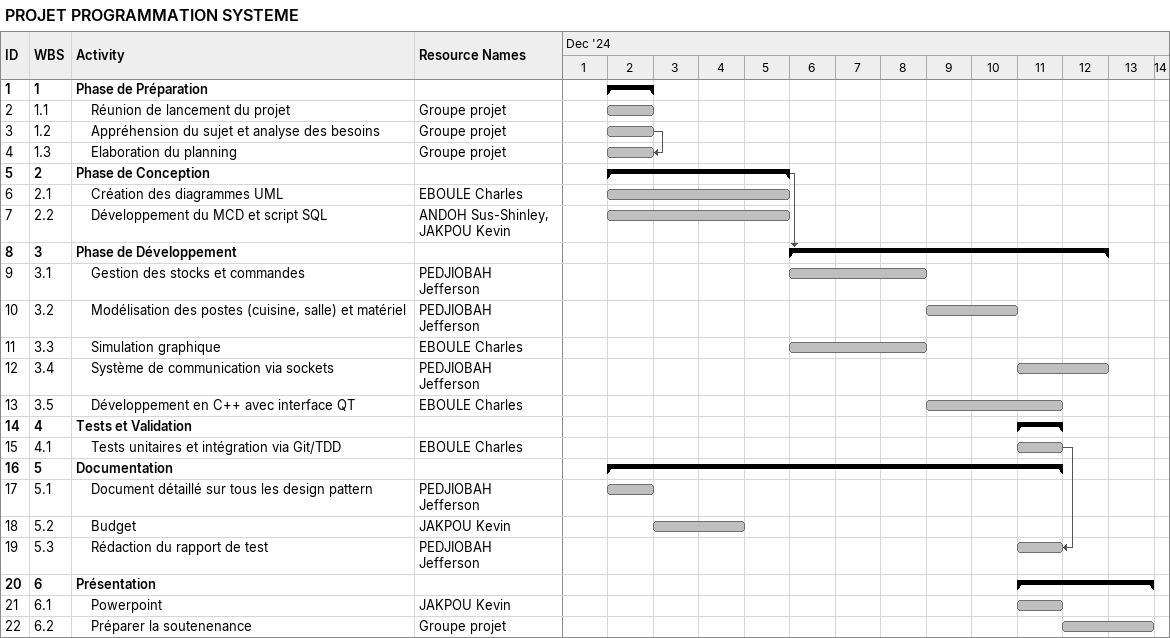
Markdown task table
PROJET PROGRAMMATION SYSTEME

| ID | WBS | Task | Start | Finish | Predecessors | Resources |
|---|---|---|---|---|---|---|
| 1 | 1 | **Phase de Préparation** | 2024-12-02 | 2024-12-02 |  |  |
| 2 | 1.1 | Réunion de lancement du projet | 2024-12-02 | 2024-12-02 |  | Groupe projet |
| 3 | 1.2 | Appréhension du sujet et analyse des besoins | 2024-12-02 | 2024-12-02 |  | Groupe projet |
| 4 | 1.3 | Elaboration du planning | 2024-12-02 | 2024-12-02 | 3FF | Groupe projet |
| 5 | 2 | **Phase de Conception** | 2024-12-02 | 2024-12-05 |  |  |
| 6 | 2.1 | Création des diagrammes UML | 2024-12-02 | 2024-12-05 |  | EBOULE Charles |
| 7 | 2.2 | Développement du MCD et script SQL | 2024-12-02 | 2024-12-05 |  | ANDOH Sus-Shinley, JAKPOU Kevin |
| 8 | 3 | **Phase de Développement** | 2024-12-06 | 2024-12-12 | 5 |  |
| 9 | 3.1 | Gestion des stocks et commandes | 2024-12-06 | 2024-12-08 |  | PEDJIOBAH Jefferson |
| 10 | 3.2 | Modélisation des postes (cuisine, salle) et matériel | 2024-12-09 | 2024-12-10 |  | PEDJIOBAH Jefferson |
| 11 | 3.3 | Simulation graphique | 2024-12-06 | 2024-12-08 |  | EBOULE Charles |
| 12 | 3.4 | Système de communication via sockets | 2024-12-11 | 2024-12-12 |  | PEDJIOBAH Jefferson |
| 13 | 3.5 | Développement en C++ avec interface QT | 2024-12-09 | 2024-12-11 |  | EBOULE Charles |
| 14 | 4 | **Tests et Validation** | 2024-12-11 | 2024-12-11 |  |  |
| 15 | 4.1 | Tests unitaires et intégration via Git/TDD | 2024-12-11 | 2024-12-11 |  | EBOULE Charles |
| 16 | 5 | **Documentation** | 2024-12-02 | 2024-12-11 |  |  |
| 17 | 5.1 | Document détaillé sur tous les design pattern | 2024-12-02 | 2024-12-02 |  | PEDJIOBAH Jefferson |
| 18 | 5.2 | Budget | 2024-12-03 | 2024-12-04 |  | JAKPOU Kevin |
| 19 | 5.3 | Rédaction du rapport de test | 2024-12-11 | 2024-12-11 | 15FF | PEDJIOBAH Jefferson |
| 20 | 6 | **Présentation** | 2024-12-11 | 2024-12-13 |  |  |
| 21 | 6.1 | Powerpoint | 2024-12-11 | 2024-12-11 |  | JAKPOU Kevin |
| 22 | 6.2 | Préparer la soutenenance | 2024-12-12 | 2024-12-13 |  | Groupe projet |
